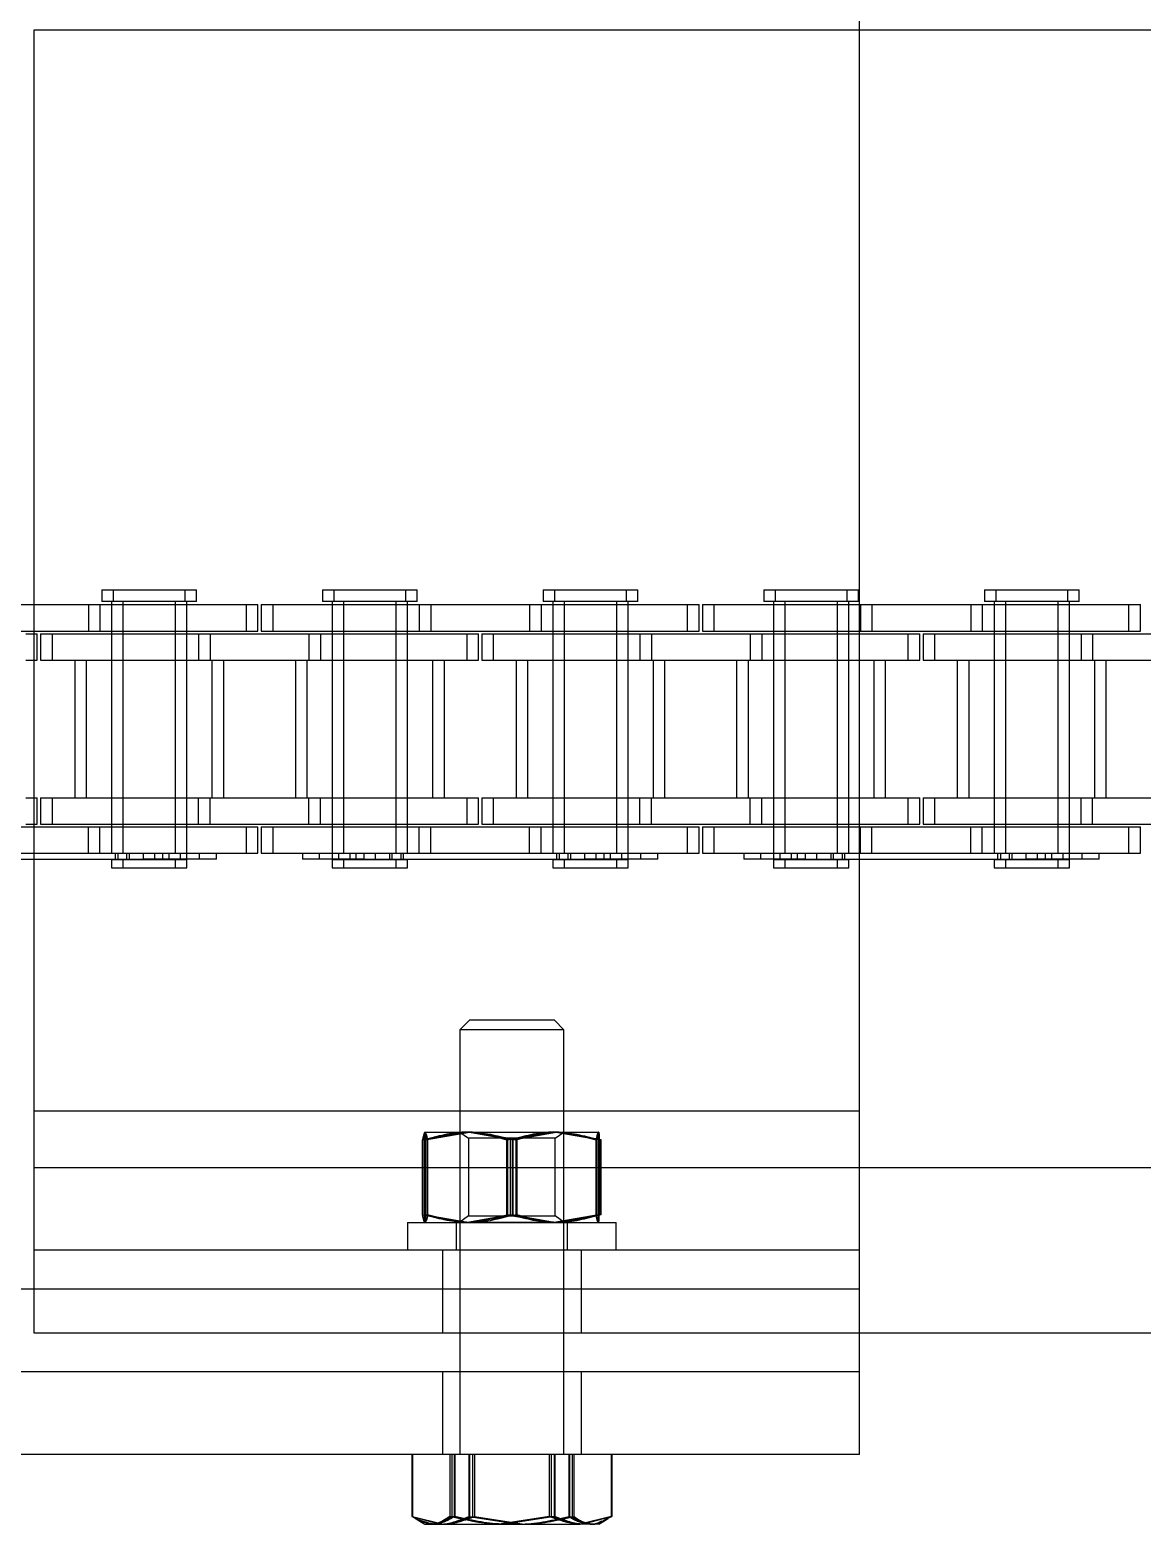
# Model space of a CAD drawing. Header units: metres. Extents: x 0 to 21025, y 0 to 14850.
# Drawn here: x 4878.5 to 4942.5, y 9035.6 to 9121.6 of the extents above; entities that cross this region are included whole.
import ezdxf

# ---------------------------------------------------------------- set-up
doc = ezdxf.new("R2010")
doc.units = ezdxf.units.M
doc.header["$LTSCALE"] = 25
doc.linetypes.add('HIDDEN2', pattern=[4.7625, 3.175, -1.5875])
doc.layers.add('SL4', color=4, linetype='Continuous')
doc.layers.add('ST1', color=7, linetype='HIDDEN2')

msp = doc.modelspace()

# ---------------------------------------------------------------- linework, layer by layer
at = {"layer": 'SL4'}
for p, q in [((4926.236, 9121.619), (4926.236, 9261.149)), ((4878.736, 9121.619), (5668.493, 9121.619)), ((4878.736, 9056.144), (4878.736, 9121.619)), ((4875.51, 9088.541), (4878.736, 9088.541)), ((4875.51, 9087.021), (4878.736, 9087.021)), ((4878.255, 9086.869), (4878.736, 9086.869)), ((4878.255, 9085.349), (4878.736, 9085.349)), ((4878.255, 9077.419), (4878.736, 9077.419)), ((4875.51, 9075.747), (4878.736, 9075.747)), ((4878.255, 9075.899), (4878.736, 9075.899)), ((4873.736, 9073.894), (4878.736, 9073.894)), ((4875.51, 9074.227), (4878.736, 9074.227)), ((4878.736, 9046.619), (4878.736, 9056.144)), ((4878.736, 9056.144), (5668.499, 9056.144)), ((4878.736, 9049.146), (4873.736, 9049.146)), ((5828.739, 9046.619), (4878.736, 9046.619)), ((4903.236, 9046.619), (4903.236, 9044.384)), ((4909.236, 9044.384), (4909.236, 9046.619)), ((4926.236, 9044.384), (4926.236, 9046.619)), ((4926.236, 9044.384), (4826.236, 9044.384)), ((4926.236, 9039.621), (4926.236, 9044.384)), ((4926.236, 9039.621), (4826.236, 9039.621)), ((4900.481, 9039.621), (4900.481, 9036.068)), ((4900.486, 9039.621), (4900.486, 9036.068)), ((4900.522, 9039.621), (4900.522, 9036.068)), ((4902.665, 9039.621), (4902.665, 9036.068)), ((4908.379, 9039.621), (4908.379, 9036.068)), ((4911.951, 9039.621), (4911.951, 9036.068)), ((4911.987, 9039.621), (4911.987, 9036.068)), ((4911.992, 9039.621), (4911.992, 9036.068)), ((4900.724, 9035.917), (4900.852, 9035.843)), ((4900.852, 9035.843), (4901.236, 9035.621)), ((4908.379, 9036.068), (4905.522, 9035.621)), ((4911.951, 9036.068), (4910.165, 9035.621)), ((4911.236, 9035.621), (4911.621, 9035.843)), ((4911.606, 9035.891), (4911.951, 9036.068)), ((4901.236, 9035.621), (4901.593, 9035.621)), ((4901.593, 9035.621), (4905.522, 9035.621)), ((4905.522, 9035.621), (4910.165, 9035.621)), ((4911.236, 9035.621), (4910.165, 9035.621))]:
    msp.add_line(p, q, dxfattribs=at)
for points, knots in [([(4901.593, 9035.621), (4901.307, 9035.677), (4900.945, 9035.749), (4900.596, 9036.012), (4900.522, 9036.068)], [0, 0, 0, 0, 0.788999, 1, 1, 1, 1]), ([(4902.665, 9036.068), (4902.393, 9035.885), (4902.04, 9035.647), (4901.678, 9035.626), (4901.593, 9035.621)], [0, 0, 0, 0, 0.7681507, 1, 1, 1, 1]), ([(4905.522, 9035.621), (4905.454, 9035.622), (4904.49, 9035.628), (4903.544, 9035.856), (4902.665, 9036.068)], [0, 0, 0, 0, 0.070201, 1, 1, 1, 1]), ([(4910.165, 9035.621), (4910.123, 9035.622), (4909.52, 9035.628), (4908.929, 9035.856), (4908.379, 9036.068)], [0, 0, 0, 0, 0.070201, 1, 1, 1, 1])]:
    msp.add_open_spline(points, degree=3, knots=knots, dxfattribs=at)
at = {"layer": 'ST1'}
for p, q in [((4926.236, 9049.146), (4926.236, 9121.619)), ((4882.636, 9089.384), (4887.433, 9089.384)), ((4882.636, 9089.384), (4882.636, 9088.725)), ((4883.291, 9089.384), (4883.291, 9088.725)), ((4887.433, 9089.384), (4888.088, 9089.384)), ((4887.433, 9088.725), (4887.433, 9089.384)), ((4888.088, 9088.725), (4888.088, 9089.384)), ((4895.336, 9089.384), (4900.133, 9089.384)), ((4895.336, 9089.384), (4895.336, 9088.725)), ((4895.991, 9089.384), (4895.991, 9088.725)), ((4900.133, 9089.384), (4900.788, 9089.384)), ((4900.133, 9088.725), (4900.133, 9089.384)), ((4900.788, 9088.725), (4900.788, 9089.384)), ((4908.036, 9089.384), (4912.833, 9089.384)), ((4908.036, 9089.384), (4908.036, 9088.725)), ((4908.691, 9089.384), (4908.691, 9088.725)), ((4912.833, 9089.384), (4913.488, 9089.384)), ((4912.833, 9088.725), (4912.833, 9089.384)), ((4913.488, 9088.725), (4913.488, 9089.384)), ((4920.736, 9089.384), (4925.533, 9089.384)), ((4920.736, 9089.384), (4920.736, 9088.725)), ((4921.391, 9089.384), (4921.391, 9088.725)), ((4925.533, 9089.384), (4926.188, 9089.384)), ((4925.533, 9088.725), (4925.533, 9089.384)), ((4926.188, 9088.725), (4926.188, 9089.384)), ((4933.436, 9089.384), (4938.233, 9089.384)), ((4933.436, 9089.384), (4933.436, 9088.725)), ((4934.091, 9089.384), (4934.091, 9088.725)), ((4938.233, 9089.384), (4938.888, 9089.384)), ((4938.233, 9088.725), (4938.233, 9089.384)), ((4938.888, 9088.725), (4938.888, 9089.384)), ((4878.736, 9088.541), (4881.86, 9088.541)), ((4881.86, 9088.541), (4881.86, 9087.021)), ((4881.86, 9088.541), (4890.955, 9088.541)), ((4882.515, 9088.541), (4882.515, 9087.021)), ((4887.433, 9088.725), (4882.636, 9088.725)), ((4883.19, 9088.725), (4883.19, 9074.227)), ((4883.19, 9088.541), (4883.19, 9087.021)), ((4883.845, 9088.725), (4883.845, 9074.227)), ((4883.845, 9088.541), (4883.845, 9087.021)), ((4886.88, 9074.227), (4886.88, 9088.725)), ((4886.88, 9087.021), (4886.88, 9088.541)), ((4888.088, 9088.725), (4887.433, 9088.725)), ((4887.535, 9074.227), (4887.535, 9088.725)), ((4887.535, 9087.021), (4887.535, 9088.541)), ((4890.955, 9088.541), (4891.61, 9088.541)), ((4890.955, 9087.021), (4890.955, 9088.541)), ((4891.61, 9087.021), (4891.61, 9088.541)), ((4891.815, 9088.541), (4900.91, 9088.541)), ((4891.815, 9088.541), (4891.815, 9087.021)), ((4892.47, 9088.541), (4892.47, 9087.021)), ((4900.133, 9088.725), (4895.336, 9088.725)), ((4895.89, 9088.725), (4895.89, 9074.227)), ((4895.89, 9088.541), (4895.89, 9087.021)), ((4896.545, 9088.725), (4896.545, 9074.227)), ((4896.545, 9088.541), (4896.545, 9087.021)), ((4899.58, 9074.227), (4899.58, 9088.725)), ((4899.58, 9087.021), (4899.58, 9088.541)), ((4900.788, 9088.725), (4900.133, 9088.725)), ((4900.235, 9074.227), (4900.235, 9088.725)), ((4900.235, 9087.021), (4900.235, 9088.541)), ((4900.91, 9088.541), (4900.91, 9087.021)), ((4900.91, 9088.541), (4907.26, 9088.541)), ((4901.565, 9088.541), (4901.565, 9087.021)), ((4907.26, 9088.541), (4907.26, 9087.021)), ((4907.26, 9088.541), (4916.355, 9088.541)), ((4907.915, 9088.541), (4907.915, 9087.021)), ((4912.833, 9088.725), (4908.036, 9088.725)), ((4908.59, 9088.725), (4908.59, 9074.227)), ((4908.59, 9088.541), (4908.59, 9087.021)), ((4909.245, 9088.725), (4909.245, 9074.227)), ((4909.245, 9088.541), (4909.245, 9087.021)), ((4912.28, 9074.227), (4912.28, 9088.725)), ((4912.28, 9087.021), (4912.28, 9088.541)), ((4913.488, 9088.725), (4912.833, 9088.725)), ((4912.935, 9074.227), (4912.935, 9088.725)), ((4912.935, 9087.021), (4912.935, 9088.541)), ((4916.355, 9088.541), (4917.01, 9088.541)), ((4916.355, 9087.021), (4916.355, 9088.541)), ((4917.01, 9087.021), (4917.01, 9088.541)), ((4917.215, 9088.541), (4926.31, 9088.541)), ((4917.215, 9088.541), (4917.215, 9087.021)), ((4917.87, 9088.541), (4917.87, 9087.021)), ((4925.533, 9088.725), (4920.736, 9088.725)), ((4921.29, 9088.725), (4921.29, 9074.227)), ((4921.29, 9088.541), (4921.29, 9087.021)), ((4921.945, 9088.725), (4921.945, 9074.227)), ((4921.945, 9088.541), (4921.945, 9087.021)), ((4924.98, 9074.227), (4924.98, 9088.725)), ((4924.98, 9087.021), (4924.98, 9088.541)), ((4926.188, 9088.725), (4925.533, 9088.725)), ((4925.635, 9074.227), (4925.635, 9088.725)), ((4925.635, 9087.021), (4925.635, 9088.541)), ((4926.31, 9088.541), (4926.31, 9087.021)), ((4926.31, 9088.541), (4932.66, 9088.541)), ((4926.965, 9088.541), (4926.965, 9087.021)), ((4932.66, 9088.541), (4932.66, 9087.021)), ((4932.66, 9088.541), (4941.755, 9088.541)), ((4933.315, 9088.541), (4933.315, 9087.021)), ((4938.233, 9088.725), (4933.436, 9088.725)), ((4933.99, 9088.725), (4933.99, 9074.227)), ((4933.99, 9088.541), (4933.99, 9087.021)), ((4934.645, 9088.725), (4934.645, 9074.227)), ((4934.645, 9088.541), (4934.645, 9087.021)), ((4937.68, 9074.227), (4937.68, 9088.725)), ((4937.68, 9087.021), (4937.68, 9088.541)), ((4938.888, 9088.725), (4938.233, 9088.725)), ((4938.335, 9074.227), (4938.335, 9088.725)), ((4938.335, 9087.021), (4938.335, 9088.541)), ((4941.755, 9088.541), (4942.41, 9088.541)), ((4941.755, 9087.021), (4941.755, 9088.541)), ((4942.41, 9087.021), (4942.41, 9088.541)), ((4878.736, 9087.021), (4881.86, 9087.021)), ((4878.736, 9086.869), (4878.91, 9086.869)), ((4878.91, 9085.349), (4878.91, 9086.869)), ((4879.115, 9086.869), (4888.21, 9086.869)), ((4879.115, 9086.869), (4879.115, 9085.349)), ((4879.77, 9086.869), (4879.77, 9085.349)), ((4881.86, 9087.021), (4890.955, 9087.021)), ((4883.19, 9086.869), (4883.19, 9085.349)), ((4883.845, 9086.869), (4883.845, 9085.349)), ((4886.88, 9085.349), (4886.88, 9086.869)), ((4887.535, 9085.349), (4887.535, 9086.869)), ((4888.21, 9086.869), (4888.21, 9085.349)), ((4888.21, 9086.869), (4894.56, 9086.869)), ((4888.865, 9086.869), (4888.865, 9085.349)), ((4890.955, 9087.021), (4891.61, 9087.021)), ((4891.815, 9087.021), (4900.91, 9087.021)), ((4894.56, 9086.869), (4894.56, 9085.349)), ((4894.56, 9086.869), (4903.655, 9086.869)), ((4895.215, 9086.869), (4895.215, 9085.349)), ((4895.89, 9086.869), (4895.89, 9085.349)), ((4896.545, 9086.869), (4896.545, 9085.349)), ((4899.58, 9085.349), (4899.58, 9086.869)), ((4900.235, 9085.349), (4900.235, 9086.869)), ((4900.91, 9087.021), (4907.26, 9087.021)), ((4903.655, 9086.869), (4904.31, 9086.869)), ((4903.655, 9085.349), (4903.655, 9086.869)), ((4904.31, 9085.349), (4904.31, 9086.869)), ((4904.515, 9086.869), (4913.61, 9086.869)), ((4904.515, 9086.869), (4904.515, 9085.349)), ((4905.17, 9086.869), (4905.17, 9085.349)), ((4907.26, 9087.021), (4916.355, 9087.021)), ((4908.59, 9086.869), (4908.59, 9085.349)), ((4909.245, 9086.869), (4909.245, 9085.349)), ((4912.28, 9085.349), (4912.28, 9086.869)), ((4912.935, 9085.349), (4912.935, 9086.869)), ((4913.61, 9086.869), (4913.61, 9085.349)), ((4913.61, 9086.869), (4919.96, 9086.869)), ((4914.265, 9086.869), (4914.265, 9085.349)), ((4916.355, 9087.021), (4917.01, 9087.021)), ((4917.215, 9087.021), (4926.31, 9087.021)), ((4919.96, 9086.869), (4919.96, 9085.349)), ((4919.96, 9086.869), (4929.055, 9086.869)), ((4920.615, 9086.869), (4920.615, 9085.349)), ((4921.29, 9086.869), (4921.29, 9085.349)), ((4921.945, 9086.869), (4921.945, 9085.349)), ((4924.98, 9085.349), (4924.98, 9086.869)), ((4925.635, 9085.349), (4925.635, 9086.869)), ((4926.31, 9087.021), (4932.66, 9087.021)), ((4929.055, 9086.869), (4929.71, 9086.869)), ((4929.055, 9085.349), (4929.055, 9086.869)), ((4929.71, 9085.349), (4929.71, 9086.869)), ((4929.915, 9086.869), (4939.01, 9086.869)), ((4929.915, 9086.869), (4929.915, 9085.349)), ((4930.57, 9086.869), (4930.57, 9085.349)), ((4932.66, 9087.021), (4941.755, 9087.021)), ((4933.99, 9086.869), (4933.99, 9085.349)), ((4934.645, 9086.869), (4934.645, 9085.349)), ((4937.68, 9085.349), (4937.68, 9086.869)), ((4938.335, 9085.349), (4938.335, 9086.869)), ((4939.01, 9086.869), (4939.01, 9085.349)), ((4939.01, 9086.869), (4945.36, 9086.869)), ((4939.665, 9086.869), (4939.665, 9085.349)), ((4941.755, 9087.021), (4942.41, 9087.021)), ((4878.736, 9085.349), (4878.91, 9085.349)), ((4879.115, 9085.349), (4888.21, 9085.349)), ((4881.075, 9085.349), (4881.075, 9077.419)), ((4881.73, 9085.349), (4881.73, 9077.419)), ((4883.19, 9085.349), (4883.19, 9077.419)), ((4883.845, 9085.349), (4883.845, 9077.419)), ((4886.88, 9077.419), (4886.88, 9085.349)), ((4887.535, 9077.419), (4887.535, 9085.349)), ((4888.21, 9085.349), (4894.56, 9085.349)), ((4888.995, 9077.419), (4888.995, 9085.349)), ((4889.65, 9077.419), (4889.65, 9085.349)), ((4893.775, 9085.349), (4893.775, 9077.419)), ((4894.43, 9085.349), (4894.43, 9077.419)), ((4894.56, 9085.349), (4903.655, 9085.349)), ((4895.89, 9085.349), (4895.89, 9077.419)), ((4896.545, 9085.349), (4896.545, 9077.419)), ((4899.58, 9077.419), (4899.58, 9085.349)), ((4900.235, 9077.419), (4900.235, 9085.349)), ((4901.695, 9077.419), (4901.695, 9085.349)), ((4902.35, 9077.419), (4902.35, 9085.349)), ((4903.655, 9085.349), (4904.31, 9085.349)), ((4904.515, 9085.349), (4913.61, 9085.349)), ((4906.475, 9085.349), (4906.475, 9077.419)), ((4907.13, 9085.349), (4907.13, 9077.419)), ((4908.59, 9085.349), (4908.59, 9077.419)), ((4909.245, 9085.349), (4909.245, 9077.419)), ((4912.28, 9077.419), (4912.28, 9085.349)), ((4912.935, 9077.419), (4912.935, 9085.349)), ((4913.61, 9085.349), (4919.96, 9085.349)), ((4914.395, 9077.419), (4914.395, 9085.349)), ((4915.05, 9077.419), (4915.05, 9085.349)), ((4919.175, 9085.349), (4919.175, 9077.419)), ((4919.83, 9085.349), (4919.83, 9077.419)), ((4919.96, 9085.349), (4929.055, 9085.349)), ((4921.29, 9085.349), (4921.29, 9077.419)), ((4921.945, 9085.349), (4921.945, 9077.419)), ((4924.98, 9077.419), (4924.98, 9085.349)), ((4925.635, 9077.419), (4925.635, 9085.349)), ((4927.095, 9077.419), (4927.095, 9085.349)), ((4927.75, 9077.419), (4927.75, 9085.349)), ((4929.055, 9085.349), (4929.71, 9085.349)), ((4929.915, 9085.349), (4939.01, 9085.349)), ((4931.875, 9085.349), (4931.875, 9077.419)), ((4932.53, 9085.349), (4932.53, 9077.419)), ((4933.99, 9085.349), (4933.99, 9077.419)), ((4934.645, 9085.349), (4934.645, 9077.419)), ((4937.68, 9077.419), (4937.68, 9085.349)), ((4938.335, 9077.419), (4938.335, 9085.349)), ((4939.01, 9085.349), (4945.36, 9085.349)), ((4939.795, 9077.419), (4939.795, 9085.349)), ((4940.45, 9077.419), (4940.45, 9085.349)), ((4878.736, 9077.419), (4878.91, 9077.419)), ((4878.91, 9075.899), (4878.91, 9077.419)), ((4879.115, 9077.419), (4888.21, 9077.419)), ((4879.115, 9077.419), (4879.115, 9075.899)), ((4879.77, 9077.419), (4879.77, 9075.899)), ((4883.19, 9077.419), (4883.19, 9075.899)), ((4883.845, 9077.419), (4883.845, 9075.899)), ((4886.88, 9075.899), (4886.88, 9077.419)), ((4887.535, 9075.899), (4887.535, 9077.419)), ((4888.21, 9075.899), (4888.21, 9077.419)), ((4888.21, 9077.419), (4894.56, 9077.419)), ((4888.865, 9075.899), (4888.865, 9077.419)), ((4894.56, 9075.899), (4894.56, 9077.419)), ((4894.56, 9077.419), (4903.655, 9077.419)), ((4895.215, 9075.899), (4895.215, 9077.419)), ((4895.89, 9077.419), (4895.89, 9075.899)), ((4896.545, 9077.419), (4896.545, 9075.899)), ((4899.58, 9075.899), (4899.58, 9077.419)), ((4900.235, 9075.899), (4900.235, 9077.419)), ((4903.655, 9077.419), (4904.31, 9077.419)), ((4903.655, 9075.899), (4903.655, 9077.419)), ((4904.31, 9075.899), (4904.31, 9077.419)), ((4904.515, 9077.419), (4913.61, 9077.419)), ((4904.515, 9077.419), (4904.515, 9075.899)), ((4905.17, 9077.419), (4905.17, 9075.899)), ((4908.59, 9077.419), (4908.59, 9075.899)), ((4909.245, 9077.419), (4909.245, 9075.899)), ((4912.28, 9075.899), (4912.28, 9077.419)), ((4912.935, 9075.899), (4912.935, 9077.419)), ((4913.61, 9075.899), (4913.61, 9077.419)), ((4913.61, 9077.419), (4919.96, 9077.419)), ((4914.265, 9075.899), (4914.265, 9077.419)), ((4919.96, 9075.899), (4919.96, 9077.419)), ((4919.96, 9077.419), (4929.055, 9077.419)), ((4920.615, 9075.899), (4920.615, 9077.419)), ((4921.29, 9077.419), (4921.29, 9075.899)), ((4921.945, 9077.419), (4921.945, 9075.899)), ((4924.98, 9075.899), (4924.98, 9077.419)), ((4925.635, 9075.899), (4925.635, 9077.419)), ((4929.055, 9077.419), (4929.71, 9077.419)), ((4929.055, 9075.899), (4929.055, 9077.419)), ((4929.71, 9075.899), (4929.71, 9077.419)), ((4929.915, 9077.419), (4939.01, 9077.419)), ((4929.915, 9077.419), (4929.915, 9075.899)), ((4930.57, 9077.419), (4930.57, 9075.899)), ((4933.99, 9077.419), (4933.99, 9075.899)), ((4934.645, 9077.419), (4934.645, 9075.899)), ((4937.68, 9075.899), (4937.68, 9077.419)), ((4938.335, 9075.899), (4938.335, 9077.419)), ((4939.01, 9075.899), (4939.01, 9077.419)), ((4939.01, 9077.419), (4945.36, 9077.419)), ((4939.665, 9075.899), (4939.665, 9077.419)), ((4878.736, 9075.899), (4878.91, 9075.899)), ((4878.736, 9075.747), (4881.86, 9075.747)), ((4879.115, 9075.899), (4888.21, 9075.899)), ((4881.86, 9074.227), (4881.86, 9075.747)), ((4881.86, 9075.747), (4890.955, 9075.747)), ((4882.515, 9074.227), (4882.515, 9075.747)), ((4883.19, 9075.747), (4883.19, 9074.227)), ((4883.845, 9075.747), (4883.845, 9074.227)), ((4886.88, 9074.227), (4886.88, 9075.747)), ((4887.535, 9073.894), (4887.535, 9075.747)), ((4888.21, 9075.899), (4894.56, 9075.899)), ((4890.955, 9075.747), (4891.61, 9075.747)), ((4890.955, 9074.227), (4890.955, 9075.747)), ((4891.61, 9074.227), (4891.61, 9075.747)), ((4891.815, 9075.747), (4900.91, 9075.747)), ((4891.815, 9075.747), (4891.815, 9074.227)), ((4892.47, 9075.747), (4892.47, 9074.227)), ((4894.56, 9075.899), (4903.655, 9075.899)), ((4895.89, 9075.747), (4895.89, 9073.894)), ((4896.545, 9075.747), (4896.545, 9074.227)), ((4899.58, 9074.227), (4899.58, 9075.747)), ((4900.235, 9074.227), (4900.235, 9075.747)), ((4900.91, 9074.227), (4900.91, 9075.747)), ((4900.91, 9075.747), (4907.26, 9075.747)), ((4901.565, 9074.227), (4901.565, 9075.747)), ((4903.655, 9075.899), (4904.31, 9075.899)), ((4904.515, 9075.899), (4913.61, 9075.899)), ((4907.26, 9074.227), (4907.26, 9075.747)), ((4907.26, 9075.747), (4916.355, 9075.747)), ((4907.915, 9074.227), (4907.915, 9075.747)), ((4908.59, 9075.747), (4908.59, 9074.227)), ((4909.245, 9075.747), (4909.245, 9074.227)), ((4912.28, 9074.227), (4912.28, 9075.747)), ((4912.935, 9073.894), (4912.935, 9075.747)), ((4913.61, 9075.899), (4919.96, 9075.899)), ((4916.355, 9075.747), (4917.01, 9075.747)), ((4916.355, 9074.227), (4916.355, 9075.747)), ((4917.01, 9074.227), (4917.01, 9075.747)), ((4917.215, 9075.747), (4926.31, 9075.747)), ((4917.215, 9075.747), (4917.215, 9074.227)), ((4917.87, 9075.747), (4917.87, 9074.227)), ((4919.96, 9075.899), (4929.055, 9075.899)), ((4921.29, 9075.747), (4921.29, 9073.894)), ((4921.945, 9075.747), (4921.945, 9074.227)), ((4924.98, 9074.227), (4924.98, 9075.747)), ((4925.635, 9074.227), (4925.635, 9075.747)), ((4926.31, 9074.227), (4926.31, 9075.747)), ((4926.31, 9075.747), (4932.66, 9075.747)), ((4926.965, 9074.227), (4926.965, 9075.747)), ((4929.055, 9075.899), (4929.71, 9075.899)), ((4929.915, 9075.899), (4939.01, 9075.899)), ((4932.66, 9074.227), (4932.66, 9075.747)), ((4932.66, 9075.747), (4941.755, 9075.747)), ((4933.315, 9074.227), (4933.315, 9075.747)), ((4933.99, 9075.747), (4933.99, 9074.227)), ((4934.645, 9075.747), (4934.645, 9074.227)), ((4937.68, 9074.227), (4937.68, 9075.747)), ((4938.335, 9073.894), (4938.335, 9075.747)), ((4939.01, 9075.899), (4945.36, 9075.899)), ((4941.755, 9075.747), (4942.41, 9075.747)), ((4941.755, 9074.227), (4941.755, 9075.747)), ((4942.41, 9074.227), (4942.41, 9075.747)), ((4878.736, 9074.227), (4881.86, 9074.227)), ((4878.736, 9073.894), (4885.035, 9073.894)), ((4881.86, 9074.227), (4890.955, 9074.227)), ((4886.88, 9073.858), (4883.19, 9073.858)), ((4883.19, 9073.858), (4883.19, 9073.384)), ((4883.416, 9073.894), (4883.416, 9074.227)), ((4883.559, 9074.227), (4883.559, 9073.858)), ((4883.845, 9073.858), (4883.845, 9073.384)), ((4884.071, 9073.894), (4884.071, 9074.227)), ((4884.214, 9074.227), (4884.214, 9073.858)), ((4885.035, 9073.894), (4885.035, 9074.227)), ((4888.265, 9073.894), (4885.035, 9073.894)), ((4885.69, 9073.894), (4885.69, 9074.227)), ((4886.142, 9073.894), (4886.142, 9074.227)), ((4886.511, 9073.858), (4886.511, 9074.227)), ((4887.535, 9073.858), (4886.88, 9073.858)), ((4886.88, 9073.384), (4886.88, 9073.858)), ((4887.166, 9073.858), (4887.166, 9074.227)), ((4887.535, 9073.384), (4887.535, 9073.858)), ((4888.265, 9073.894), (4888.265, 9074.227)), ((4889.242, 9073.894), (4888.265, 9073.894)), ((4889.242, 9073.894), (4889.242, 9074.227)), ((4890.955, 9074.227), (4891.61, 9074.227)), ((4891.815, 9074.227), (4900.91, 9074.227)), ((4894.183, 9074.227), (4894.183, 9073.894)), ((4897.735, 9073.894), (4894.183, 9073.894)), ((4895.159, 9073.894), (4895.159, 9074.227)), ((4899.58, 9073.858), (4895.89, 9073.858)), ((4895.89, 9073.858), (4895.89, 9073.384)), ((4896.259, 9074.227), (4896.259, 9073.858)), ((4896.545, 9073.858), (4896.545, 9073.384)), ((4896.914, 9074.227), (4896.914, 9073.858)), ((4897.283, 9073.894), (4897.283, 9074.227)), ((4897.735, 9073.894), (4897.735, 9074.227)), ((4897.735, 9073.894), (4910.435, 9073.894)), ((4898.39, 9073.894), (4898.39, 9074.227)), ((4899.211, 9073.858), (4899.211, 9074.227)), ((4899.354, 9073.894), (4899.354, 9074.227)), ((4900.235, 9073.858), (4899.58, 9073.858)), ((4899.58, 9073.384), (4899.58, 9073.858)), ((4899.866, 9073.858), (4899.866, 9074.227)), ((4900.009, 9073.894), (4900.009, 9074.227)), ((4900.235, 9073.384), (4900.235, 9073.858)), ((4900.91, 9074.227), (4907.26, 9074.227)), ((4907.26, 9074.227), (4916.355, 9074.227)), ((4912.28, 9073.858), (4908.59, 9073.858)), ((4908.59, 9073.858), (4908.59, 9073.384)), ((4908.816, 9073.894), (4908.816, 9074.227)), ((4908.959, 9074.227), (4908.959, 9073.858)), ((4909.245, 9073.858), (4909.245, 9073.384)), ((4909.471, 9073.894), (4909.471, 9074.227)), ((4909.614, 9074.227), (4909.614, 9073.858)), ((4910.435, 9073.894), (4910.435, 9074.227)), ((4913.665, 9073.894), (4910.435, 9073.894)), ((4911.09, 9073.894), (4911.09, 9074.227)), ((4911.542, 9073.894), (4911.542, 9074.227)), ((4911.911, 9073.858), (4911.911, 9074.227)), ((4912.935, 9073.858), (4912.28, 9073.858)), ((4912.28, 9073.384), (4912.28, 9073.858)), ((4912.566, 9073.858), (4912.566, 9074.227)), ((4912.935, 9073.384), (4912.935, 9073.858)), ((4913.665, 9073.894), (4913.665, 9074.227)), ((4914.642, 9073.894), (4913.665, 9073.894)), ((4914.642, 9073.894), (4914.642, 9074.227)), ((4916.355, 9074.227), (4917.01, 9074.227)), ((4917.215, 9074.227), (4926.31, 9074.227)), ((4919.583, 9074.227), (4919.583, 9073.894)), ((4923.135, 9073.894), (4919.583, 9073.894)), ((4920.559, 9073.894), (4920.559, 9074.227)), ((4924.98, 9073.858), (4921.29, 9073.858)), ((4921.29, 9073.858), (4921.29, 9073.384)), ((4921.659, 9074.227), (4921.659, 9073.858)), ((4921.945, 9073.858), (4921.945, 9073.384)), ((4922.314, 9074.227), (4922.314, 9073.858)), ((4922.683, 9073.894), (4922.683, 9074.227)), ((4923.135, 9073.894), (4923.135, 9074.227)), ((4923.135, 9073.894), (4935.835, 9073.894)), ((4923.79, 9073.894), (4923.79, 9074.227)), ((4924.611, 9073.858), (4924.611, 9074.227)), ((4924.754, 9073.894), (4924.754, 9074.227)), ((4925.635, 9073.858), (4924.98, 9073.858)), ((4924.98, 9073.384), (4924.98, 9073.858)), ((4925.266, 9073.858), (4925.266, 9074.227)), ((4925.409, 9073.894), (4925.409, 9074.227)), ((4925.635, 9073.384), (4925.635, 9073.858)), ((4926.31, 9074.227), (4932.66, 9074.227)), ((4932.66, 9074.227), (4941.755, 9074.227)), ((4937.68, 9073.858), (4933.99, 9073.858)), ((4933.99, 9073.858), (4933.99, 9073.384)), ((4934.216, 9073.894), (4934.216, 9074.227)), ((4934.359, 9074.227), (4934.359, 9073.858)), ((4934.645, 9073.858), (4934.645, 9073.384)), ((4934.871, 9073.894), (4934.871, 9074.227)), ((4935.014, 9074.227), (4935.014, 9073.858)), ((4935.835, 9073.894), (4935.835, 9074.227)), ((4939.065, 9073.894), (4935.835, 9073.894)), ((4936.49, 9073.894), (4936.49, 9074.227)), ((4936.942, 9073.894), (4936.942, 9074.227)), ((4937.311, 9073.858), (4937.311, 9074.227)), ((4938.335, 9073.858), (4937.68, 9073.858)), ((4937.68, 9073.384), (4937.68, 9073.858)), ((4937.966, 9073.858), (4937.966, 9074.227)), ((4938.335, 9073.384), (4938.335, 9073.858)), ((4939.065, 9073.894), (4939.065, 9074.227)), ((4940.042, 9073.894), (4939.065, 9073.894)), ((4940.042, 9073.894), (4940.042, 9074.227)), ((4941.755, 9074.227), (4942.41, 9074.227)), ((4883.19, 9073.384), (4886.88, 9073.384)), ((4886.88, 9073.384), (4887.535, 9073.384)), ((4895.89, 9073.384), (4899.58, 9073.384)), ((4899.58, 9073.384), (4900.235, 9073.384)), ((4908.59, 9073.384), (4912.28, 9073.384)), ((4912.28, 9073.384), (4912.935, 9073.384)), ((4921.29, 9073.384), (4924.98, 9073.384)), ((4924.98, 9073.384), (4925.635, 9073.384)), ((4933.99, 9073.384), (4937.68, 9073.384)), ((4937.68, 9073.384), (4938.335, 9073.384)), ((4903.791, 9064.621), (4903.236, 9064.067)), ((4908.682, 9064.621), (4903.791, 9064.621)), ((4909.236, 9064.067), (4908.682, 9064.621)), ((4909.236, 9064.067), (4903.236, 9064.067)), ((4903.236, 9064.067), (4903.236, 9046.619)), ((4909.236, 9046.619), (4909.236, 9064.067)), ((5878.736, 9059.381), (4878.736, 9059.381)), ((4901.095, 9057.734), (4903.517, 9058.181)), ((4901.236, 9058.181), (4901.236, 9058.181)), ((4901.237, 9058.181), (4903.681, 9058.181)), ((4901.274, 9057.734), (4903.792, 9058.181)), ((4903.236, 9058.181), (4903.736, 9057.831)), ((4906.162, 9057.734), (4903.681, 9058.181)), ((4903.681, 9058.181), (4908.681, 9058.181)), ((4906.298, 9057.734), (4903.782, 9058.181)), ((4906.533, 9057.734), (4903.962, 9058.181)), ((4905.94, 9057.734), (4908.511, 9058.181)), ((4906.31, 9057.734), (4908.792, 9058.181)), ((4911.199, 9057.734), (4908.681, 9058.181)), ((4908.681, 9058.181), (4911.236, 9058.181)), ((4908.736, 9057.831), (4909.236, 9058.181)), ((4911.267, 9057.734), (4908.782, 9058.181)), ((4911.378, 9057.734), (4908.955, 9058.181)), ((4911.237, 9058.181), (4911.236, 9058.181)), ((4911.241, 9058.179), (4911.237, 9058.181)), ((4911.243, 9058.177), (4911.241, 9058.179)), ((4901.095, 9053.428), (4901.095, 9057.734)), ((4901.121, 9053.428), (4901.121, 9057.734)), ((4901.2, 9053.428), (4901.2, 9057.734)), ((4901.206, 9053.428), (4901.206, 9057.734)), ((4901.267, 9053.428), (4901.267, 9057.734)), ((4901.274, 9053.428), (4901.274, 9057.734)), ((4901.361, 9053.428), (4901.361, 9057.734)), ((4901.391, 9053.428), (4901.391, 9057.734)), ((4908.736, 9057.831), (4903.736, 9057.831)), ((4903.736, 9057.831), (4903.736, 9053.357)), ((4905.94, 9053.428), (4905.94, 9057.734)), ((4905.996, 9053.428), (4905.996, 9057.734)), ((4906.162, 9053.428), (4906.162, 9057.734)), ((4906.175, 9053.428), (4906.175, 9057.734)), ((4906.298, 9053.428), (4906.298, 9057.734)), ((4906.31, 9053.428), (4906.31, 9057.734)), ((4906.477, 9053.428), (4906.477, 9057.734)), ((4906.533, 9053.428), (4906.533, 9057.734)), ((4908.736, 9053.357), (4908.736, 9057.831)), ((4911.082, 9053.428), (4911.082, 9057.734)), ((4911.112, 9053.428), (4911.112, 9057.734)), ((4911.199, 9053.428), (4911.199, 9057.734)), ((4911.205, 9053.428), (4911.205, 9057.734)), ((4911.267, 9053.428), (4911.267, 9057.734)), ((4911.273, 9053.428), (4911.273, 9057.734)), ((4911.352, 9053.428), (4911.352, 9057.734)), ((4911.378, 9053.428), (4911.378, 9057.734)), ((4878.736, 9056.144), (5668.499, 9056.144)), ((4900.236, 9052.981), (4900.665, 9052.981)), ((4900.236, 9052.981), (4900.236, 9051.381)), ((4900.665, 9052.981), (4912.236, 9052.981)), ((4901.095, 9053.428), (4903.517, 9052.981)), ((4901.23, 9052.985), (4901.232, 9052.984)), ((4901.232, 9052.984), (4901.236, 9052.981)), ((4901.236, 9052.981), (4901.236, 9052.981)), ((4901.274, 9053.428), (4903.792, 9052.981)), ((4903.036, 9052.981), (4903.036, 9051.381)), ((4903.736, 9053.357), (4903.236, 9053.006)), ((4903.236, 9053.006), (4909.236, 9053.006)), ((4903.236, 9053.006), (4903.236, 9052.981)), ((4906.162, 9053.428), (4903.681, 9052.981)), ((4903.737, 9053.357), (4908.736, 9053.357)), ((4906.298, 9053.428), (4903.782, 9052.981)), ((4906.533, 9053.428), (4903.962, 9052.981)), ((4905.94, 9053.428), (4908.511, 9052.981)), ((4906.31, 9053.428), (4908.792, 9052.981)), ((4911.199, 9053.428), (4908.681, 9052.981)), ((4909.236, 9053.006), (4908.736, 9053.357)), ((4911.267, 9053.428), (4908.782, 9052.981)), ((4911.378, 9053.428), (4908.955, 9052.981)), ((4909.236, 9053.006), (4909.236, 9053.006)), ((4909.236, 9052.981), (4909.236, 9053.006)), ((4909.436, 9051.381), (4909.436, 9052.981)), ((4911.236, 9052.981), (4911.237, 9052.981)), ((4911.237, 9052.981), (4911.241, 9052.984)), ((4911.241, 9052.984), (4911.243, 9052.985)), ((4912.236, 9051.381), (4912.236, 9052.981)), ((5878.736, 9051.381), (4878.736, 9051.381)), ((4902.236, 9051.381), (4902.236, 9046.619)), ((4910.236, 9046.619), (4910.236, 9051.381)), ((4926.236, 9049.146), (4826.236, 9049.146)), ((4926.236, 9049.146), (4878.736, 9049.146)), ((4926.236, 9046.619), (4926.236, 9049.146)), ((4902.236, 9044.384), (4902.236, 9039.621)), ((4903.236, 9044.384), (4903.236, 9039.621)), ((4909.236, 9039.621), (4909.236, 9044.384)), ((4910.236, 9039.621), (4910.236, 9044.384)), ((4900.504, 9039.621), (4900.504, 9036.068)), ((4902.772, 9039.621), (4902.772, 9036.068)), ((4902.917, 9039.621), (4902.917, 9036.068)), ((4902.963, 9039.621), (4902.963, 9036.068)), ((4903.754, 9039.621), (4903.754, 9036.068)), ((4903.805, 9039.621), (4903.805, 9036.068)), ((4903.968, 9039.621), (4903.968, 9036.068)), ((4904.093, 9039.621), (4904.093, 9036.068)), ((4908.504, 9039.621), (4908.504, 9036.068)), ((4908.668, 9039.621), (4908.668, 9036.068)), ((4908.719, 9039.621), (4908.719, 9036.068)), ((4909.509, 9039.621), (4909.509, 9036.068)), ((4909.556, 9039.621), (4909.556, 9036.068)), ((4909.7, 9039.621), (4909.7, 9036.068)), ((4909.808, 9039.621), (4909.808, 9036.068)), ((4911.968, 9039.621), (4911.968, 9036.068)), ((4900.481, 9036.068), (4902.117, 9035.621)), ((4900.486, 9036.068), (4902.145, 9035.621)), ((4900.504, 9036.068), (4902.236, 9035.621)), ((4900.522, 9036.068), (4902.308, 9035.621)), ((4900.698, 9035.932), (4900.724, 9035.917)), ((4901.638, 9035.621), (4900.814, 9035.885)), ((4903.754, 9036.068), (4906.632, 9035.621)), ((4903.805, 9036.068), (4906.68, 9035.621)), ((4903.968, 9036.068), (4906.834, 9035.621)), ((4904.093, 9036.068), (4906.951, 9035.621)), ((4908.504, 9036.068), (4905.638, 9035.621)), ((4908.668, 9036.068), (4905.793, 9035.621)), ((4908.719, 9036.068), (4905.841, 9035.621)), ((4911.968, 9036.068), (4910.236, 9035.621)), ((4911.987, 9036.068), (4910.327, 9035.621)), ((4911.992, 9036.068), (4910.355, 9035.621)), ((4911.621, 9035.843), (4911.749, 9035.917)), ((4911.73, 9035.952), (4911.987, 9036.068)), ((4911.749, 9035.917), (4911.774, 9035.932))]:
    msp.add_line(p, q, dxfattribs=at)
for points, knots in [([(4901.23, 9058.17), (4901.221, 9058.164), (4901.175, 9058.137), (4901.13, 9057.914), (4901.095, 9057.734)], [0, 0, 0, 0, 0.198434, 1, 1, 1, 1]), ([(4901.232, 9058.172), (4901.224, 9058.166), (4901.186, 9058.139), (4901.149, 9057.913), (4901.121, 9057.734)], [0, 0, 0, 0, 0.21274, 1, 1, 1, 1]), ([(4903.681, 9058.181), (4903.622, 9058.181), (4902.784, 9058.174), (4901.963, 9057.946), (4901.2, 9057.734)], [0, 0, 0, 0, 0.070201, 1, 1, 1, 1]), ([(4901.2, 9057.734), (4901.203, 9057.802), (4901.215, 9058.064), (4901.227, 9058.131), (4901.237, 9058.181)], [0, 0, 0, 0, 0.257551, 1, 1, 1, 1]), ([(4901.237, 9058.181), (4901.24, 9058.174), (4901.253, 9058.15), (4901.265, 9057.91), (4901.274, 9057.734)], [0, 0, 0, 0, 0.268634, 1, 1, 1, 1]), ([(4901.361, 9057.734), (4901.351, 9057.802), (4901.312, 9058.064), (4901.271, 9058.131), (4901.241, 9058.181)], [0, 0, 0, 0, 0.257551, 1, 1, 1, 1]), ([(4901.391, 9057.734), (4901.379, 9057.802), (4901.33, 9058.064), (4901.28, 9058.131), (4901.243, 9058.181)], [0, 0, 0, 0, 0.257551, 1, 1, 1, 1]), ([(4903.782, 9058.181), (4903.723, 9058.181), (4902.873, 9058.174), (4902.041, 9057.946), (4901.267, 9057.734)], [0, 0, 0, 0, 0.070201, 1, 1, 1, 1]), ([(4903.962, 9058.181), (4903.901, 9058.181), (4903.033, 9058.174), (4902.182, 9057.946), (4901.391, 9057.734)], [0, 0, 0, 0, 0.070201, 1, 1, 1, 1]), ([(4903.517, 9058.181), (4903.575, 9058.181), (4904.393, 9058.174), (4905.195, 9057.946), (4905.94, 9057.734)], [0, 0, 0, 0, 0.070201, 1, 1, 1, 1]), ([(4903.792, 9058.181), (4903.852, 9058.181), (4904.702, 9058.174), (4905.536, 9057.946), (4906.31, 9057.734)], [0, 0, 0, 0, 0.070201, 1, 1, 1, 1]), ([(4908.681, 9058.181), (4908.621, 9058.181), (4907.77, 9058.174), (4906.937, 9057.946), (4906.162, 9057.734)], [0, 0, 0, 0, 0.070201, 1, 1, 1, 1]), ([(4908.782, 9058.181), (4908.723, 9058.181), (4907.884, 9058.174), (4907.062, 9057.946), (4906.298, 9057.734)], [0, 0, 0, 0, 0.070201, 1, 1, 1, 1]), ([(4908.955, 9058.181), (4908.898, 9058.181), (4908.08, 9058.174), (4907.278, 9057.946), (4906.533, 9057.734)], [0, 0, 0, 0, 0.070201, 1, 1, 1, 1]), ([(4908.511, 9058.181), (4908.572, 9058.181), (4909.44, 9058.174), (4910.291, 9057.946), (4911.082, 9057.734)], [0, 0, 0, 0, 0.070201, 1, 1, 1, 1]), ([(4908.792, 9058.181), (4908.851, 9058.181), (4909.688, 9058.174), (4910.51, 9057.946), (4911.273, 9057.734)], [0, 0, 0, 0, 0.070201, 1, 1, 1, 1]), ([(4911.23, 9058.181), (4911.216, 9058.174), (4911.166, 9058.15), (4911.117, 9057.91), (4911.082, 9057.734)], [0, 0, 0, 0, 0.268634, 1, 1, 1, 1]), ([(4911.232, 9058.181), (4911.221, 9058.174), (4911.18, 9058.15), (4911.141, 9057.91), (4911.112, 9057.734)], [0, 0, 0, 0, 0.268634, 1, 1, 1, 1]), ([(4911.199, 9057.734), (4911.202, 9057.802), (4911.214, 9058.064), (4911.227, 9058.131), (4911.236, 9058.181)], [0, 0, 0, 0, 0.257551, 1, 1, 1, 1]), ([(4911.236, 9058.181), (4911.239, 9058.174), (4911.252, 9058.15), (4911.264, 9057.91), (4911.273, 9057.734)], [0, 0, 0, 0, 0.268634, 1, 1, 1, 1]), ([(4901.23, 9052.993), (4901.221, 9052.998), (4901.175, 9053.025), (4901.13, 9053.249), (4901.095, 9053.428)], [0, 0, 0, 0, 0.198281, 1, 1, 1, 1]), ([(4901.232, 9052.99), (4901.224, 9052.996), (4901.186, 9053.023), (4901.149, 9053.249), (4901.121, 9053.428)], [0, 0, 0, 0, 0.212655, 1, 1, 1, 1]), ([(4903.681, 9052.981), (4903.622, 9052.982), (4902.784, 9052.988), (4901.963, 9053.216), (4901.2, 9053.428)], [0, 0, 0, 0, 0.0702006, 1, 1, 1, 1]), ([(4901.2, 9053.428), (4901.203, 9053.36), (4901.215, 9053.098), (4901.227, 9053.031), (4901.237, 9052.981)], [0, 0, 0, 0, 0.257551, 1, 1, 1, 1]), ([(4901.237, 9052.981), (4901.24, 9052.988), (4901.253, 9053.012), (4901.265, 9053.252), (4901.274, 9053.428)], [0, 0, 0, 0, 0.268634, 1, 1, 1, 1]), ([(4901.361, 9053.428), (4901.351, 9053.36), (4901.312, 9053.098), (4901.271, 9053.031), (4901.241, 9052.981)], [0, 0, 0, 0, 0.2575513, 1, 1, 1, 1]), ([(4901.391, 9053.428), (4901.379, 9053.36), (4901.33, 9053.098), (4901.28, 9053.031), (4901.243, 9052.981)], [0, 0, 0, 0, 0.257551, 1, 1, 1, 1]), ([(4903.782, 9052.981), (4903.723, 9052.982), (4902.873, 9052.988), (4902.041, 9053.216), (4901.267, 9053.428)], [0, 0, 0, 0, 0.070201, 1, 1, 1, 1]), ([(4903.962, 9052.981), (4903.901, 9052.982), (4903.033, 9052.988), (4902.182, 9053.216), (4901.391, 9053.428)], [0, 0, 0, 0, 0.070201, 1, 1, 1, 1]), ([(4903.517, 9052.981), (4903.575, 9052.982), (4904.393, 9052.988), (4905.195, 9053.216), (4905.94, 9053.428)], [0, 0, 0, 0, 0.070201, 1, 1, 1, 1]), ([(4903.792, 9052.981), (4903.852, 9052.982), (4904.702, 9052.988), (4905.536, 9053.216), (4906.31, 9053.428)], [0, 0, 0, 0, 0.070201, 1, 1, 1, 1]), ([(4908.681, 9052.981), (4908.621, 9052.982), (4907.77, 9052.988), (4906.937, 9053.216), (4906.162, 9053.428)], [0, 0, 0, 0, 0.070201, 1, 1, 1, 1]), ([(4908.782, 9052.981), (4908.723, 9052.982), (4907.884, 9052.988), (4907.062, 9053.216), (4906.298, 9053.428)], [0, 0, 0, 0, 0.070201, 1, 1, 1, 1]), ([(4908.955, 9052.981), (4908.898, 9052.982), (4908.08, 9052.988), (4907.278, 9053.216), (4906.533, 9053.428)], [0, 0, 0, 0, 0.070201, 1, 1, 1, 1]), ([(4908.511, 9052.981), (4908.572, 9052.982), (4909.44, 9052.988), (4910.291, 9053.216), (4911.082, 9053.428)], [0, 0, 0, 0, 0.070201, 1, 1, 1, 1]), ([(4908.792, 9052.981), (4908.851, 9052.982), (4909.688, 9052.988), (4910.51, 9053.216), (4911.273, 9053.428)], [0, 0, 0, 0, 0.070201, 1, 1, 1, 1]), ([(4911.23, 9052.981), (4911.216, 9052.988), (4911.166, 9053.012), (4911.117, 9053.252), (4911.082, 9053.428)], [0, 0, 0, 0, 0.268634, 1, 1, 1, 1]), ([(4911.232, 9052.981), (4911.221, 9052.988), (4911.18, 9053.012), (4911.141, 9053.252), (4911.112, 9053.428)], [0, 0, 0, 0, 0.268634, 1, 1, 1, 1]), ([(4911.199, 9053.428), (4911.202, 9053.36), (4911.214, 9053.098), (4911.227, 9053.031), (4911.236, 9052.981)], [0, 0, 0, 0, 0.2575513, 1, 1, 1, 1]), ([(4911.236, 9052.981), (4911.239, 9052.988), (4911.252, 9053.012), (4911.264, 9053.252), (4911.273, 9053.428)], [0, 0, 0, 0, 0.268634, 1, 1, 1, 1]), ([(4901.701, 9035.621), (4901.377, 9035.677), (4900.965, 9035.749), (4900.569, 9036.012), (4900.486, 9036.068)], [0, 0, 0, 0, 0.788999, 1, 1, 1, 1]), ([(4901.722, 9035.621), (4901.39, 9035.668), (4901.051, 9035.715), (4900.724, 9035.917), (4900.718, 9035.921)], [0, 0, 0, 0, 0.980111, 1, 1, 1, 1]), ([(4902.772, 9036.068), (4902.485, 9035.885), (4902.111, 9035.647), (4901.727, 9035.626), (4901.638, 9035.621)], [0, 0, 0, 0, 0.768151, 1, 1, 1, 1]), ([(4902.917, 9036.068), (4902.609, 9035.885), (4902.208, 9035.647), (4901.797, 9035.626), (4901.701, 9035.621)], [0, 0, 0, 0, 0.768151, 1, 1, 1, 1]), ([(4902.963, 9036.068), (4902.649, 9035.885), (4902.239, 9035.647), (4901.819, 9035.626), (4901.722, 9035.621)], [0, 0, 0, 0, 0.768151, 1, 1, 1, 1]), ([(4902.117, 9035.621), (4902.156, 9035.622), (4902.709, 9035.628), (4903.25, 9035.856), (4903.754, 9036.068)], [0, 0, 0, 0, 0.070201, 1, 1, 1, 1]), ([(4902.145, 9035.621), (4902.185, 9035.622), (4902.745, 9035.628), (4903.294, 9035.856), (4903.805, 9036.068)], [0, 0, 0, 0, 0.070201, 1, 1, 1, 1]), ([(4902.236, 9035.621), (4902.277, 9035.622), (4902.862, 9035.628), (4903.435, 9035.856), (4903.968, 9036.068)], [0, 0, 0, 0, 0.070201, 1, 1, 1, 1]), ([(4902.308, 9035.621), (4902.35, 9035.622), (4902.953, 9035.628), (4903.544, 9035.856), (4904.093, 9036.068)], [0, 0, 0, 0, 0.070201, 1, 1, 1, 1]), ([(4905.638, 9035.621), (4905.57, 9035.622), (4904.603, 9035.628), (4903.654, 9035.856), (4902.772, 9036.068)], [0, 0, 0, 0, 0.070201, 1, 1, 1, 1]), ([(4905.793, 9035.621), (4905.724, 9035.622), (4904.753, 9035.628), (4903.802, 9035.856), (4902.917, 9036.068)], [0, 0, 0, 0, 0.070201, 1, 1, 1, 1]), ([(4905.841, 9035.621), (4905.773, 9035.622), (4904.801, 9035.628), (4903.849, 9035.856), (4902.963, 9036.068)], [0, 0, 0, 0, 0.070201, 1, 1, 1, 1]), ([(4906.632, 9035.621), (4906.7, 9035.622), (4907.672, 9035.628), (4908.624, 9035.856), (4909.509, 9036.068)], [0, 0, 0, 0, 0.0702006, 1, 1, 1, 1]), ([(4906.68, 9035.621), (4906.748, 9035.622), (4907.719, 9035.628), (4908.671, 9035.856), (4909.556, 9036.068)], [0, 0, 0, 0, 0.070201, 1, 1, 1, 1]), ([(4906.834, 9035.621), (4906.902, 9035.622), (4907.87, 9035.628), (4908.819, 9035.856), (4909.7, 9036.068)], [0, 0, 0, 0, 0.070201, 1, 1, 1, 1]), ([(4906.951, 9035.621), (4907.018, 9035.622), (4907.983, 9035.628), (4908.929, 9035.856), (4909.808, 9036.068)], [0, 0, 0, 0, 0.070201, 1, 1, 1, 1]), ([(4910.236, 9035.621), (4910.195, 9035.622), (4909.61, 9035.628), (4909.037, 9035.856), (4908.504, 9036.068)], [0, 0, 0, 0, 0.070201, 1, 1, 1, 1]), ([(4910.327, 9035.621), (4910.288, 9035.622), (4909.728, 9035.628), (4909.179, 9035.856), (4908.668, 9036.068)], [0, 0, 0, 0, 0.070201, 1, 1, 1, 1]), ([(4910.355, 9035.621), (4910.316, 9035.622), (4909.764, 9035.628), (4909.222, 9035.856), (4908.719, 9036.068)], [0, 0, 0, 0, 0.070201, 1, 1, 1, 1]), ([(4909.509, 9036.068), (4909.595, 9036.012), (4909.999, 9035.749), (4910.419, 9035.677), (4910.751, 9035.621)], [0, 0, 0, 0, 0.2110008, 1, 1, 1, 1]), ([(4909.556, 9036.068), (4909.639, 9036.012), (4910.035, 9035.749), (4910.447, 9035.677), (4910.771, 9035.621)], [0, 0, 0, 0, 0.211001, 1, 1, 1, 1]), ([(4909.7, 9036.068), (4909.778, 9036.012), (4910.148, 9035.749), (4910.532, 9035.677), (4910.834, 9035.621)], [0, 0, 0, 0, 0.2110008, 1, 1, 1, 1]), ([(4909.808, 9036.068), (4909.881, 9036.012), (4910.23, 9035.749), (4910.593, 9035.677), (4910.879, 9035.621)], [0, 0, 0, 0, 0.2110008, 1, 1, 1, 1]), ([(4910.751, 9035.621), (4910.848, 9035.625), (4911.188, 9035.639), (4911.519, 9035.828), (4911.755, 9035.963)], [0, 0, 0, 0, 0.286911, 1, 1, 1, 1]), ([(4910.771, 9035.621), (4910.867, 9035.622), (4911.083, 9035.626), (4911.294, 9035.742), (4911.411, 9035.807)], [0, 0, 0, 0, 0.442229, 1, 1, 1, 1]), ([(4910.834, 9035.621), (4910.923, 9035.625), (4911.201, 9035.635), (4911.472, 9035.803), (4911.656, 9035.917)], [0, 0, 0, 0, 0.320326, 1, 1, 1, 1]), ([(4910.879, 9035.621), (4910.963, 9035.624), (4911.209, 9035.633), (4911.448, 9035.789), (4911.606, 9035.891)], [0, 0, 0, 0, 0.342658, 1, 1, 1, 1])]:
    msp.add_open_spline(points, degree=3, knots=knots, dxfattribs=at)

doc.saveas('drawing.dxf')
